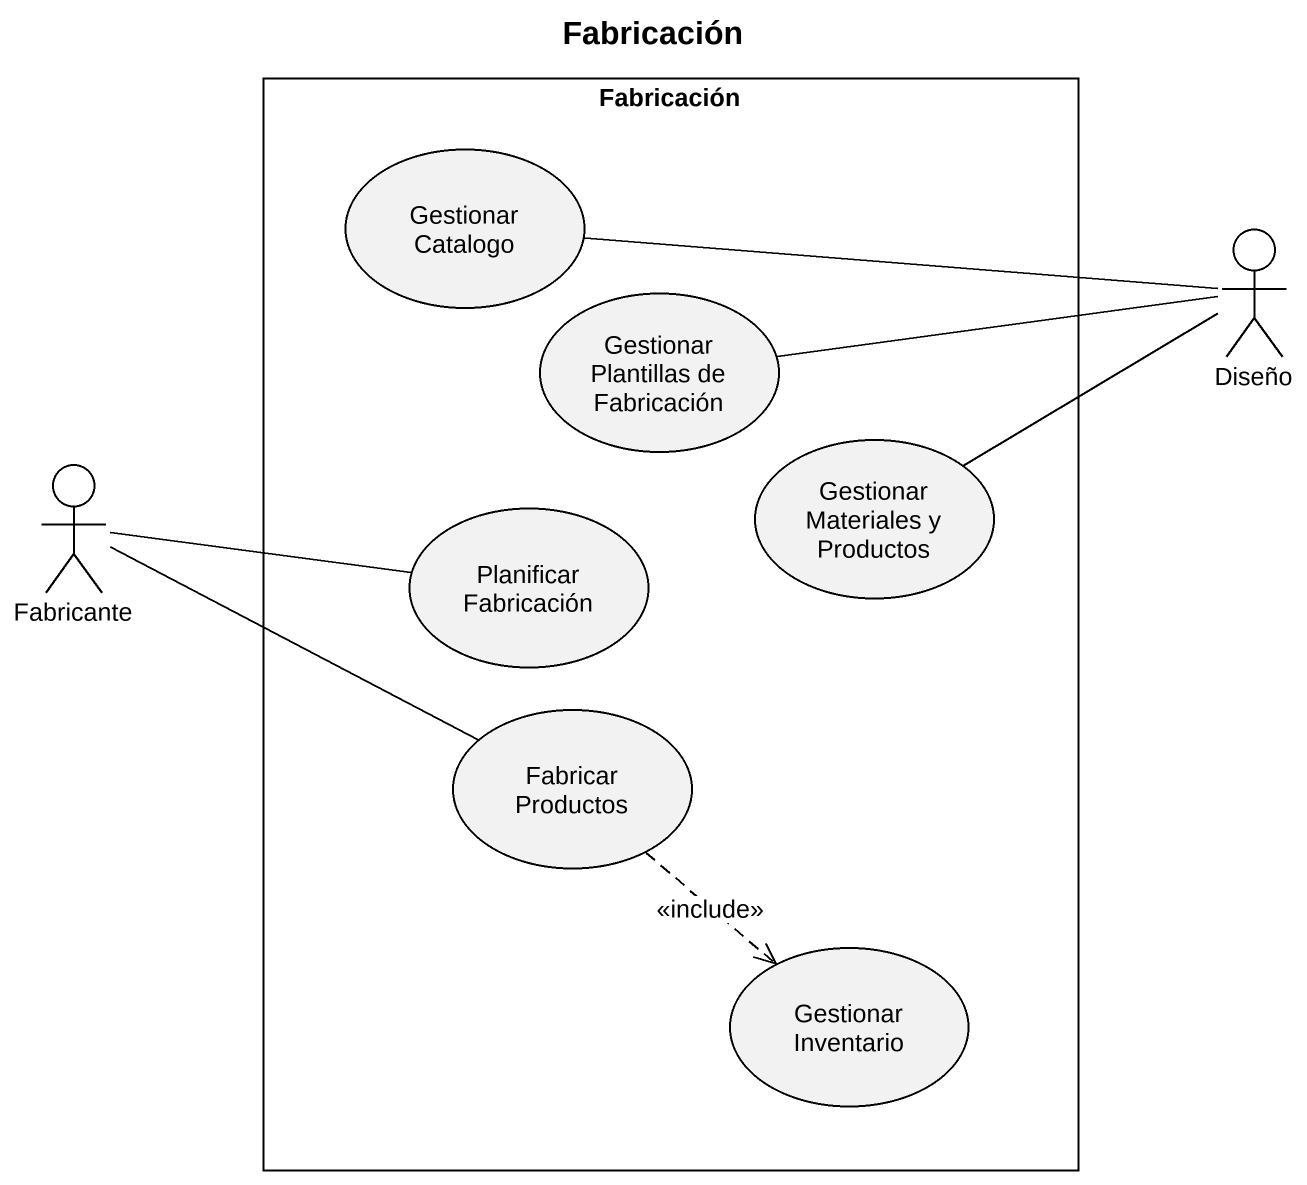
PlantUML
@startuml
title Fabricación
rectangle Fabricación {
  usecase "Gestionar Catalogo" as Gestionar_Catalogo
  usecase "Gestionar Plantillas de Fabricación" as Gestionar_Plantillas_de
  usecase "Gestionar Materiales y Productos" as Gestionar_Materiales_y
  usecase "Planificar Fabricación" as Planificar_Fabricación
  usecase "Fabricar Productos" as Fabricar_Productos
  usecase "Gestionar Inventario" as Gestionar_Inventario
}
actor Diseño
actor Fabricante
Diseño -left- Gestionar_Catalogo
Diseño -left- Gestionar_Plantillas_de
Diseño -left- Gestionar_Materiales_y
Fabricante -right- Planificar_Fabricación
Fabricante -right- Fabricar_Productos
Fabricar_Productos ..> Gestionar_Inventario : <<include>>
@enduml
